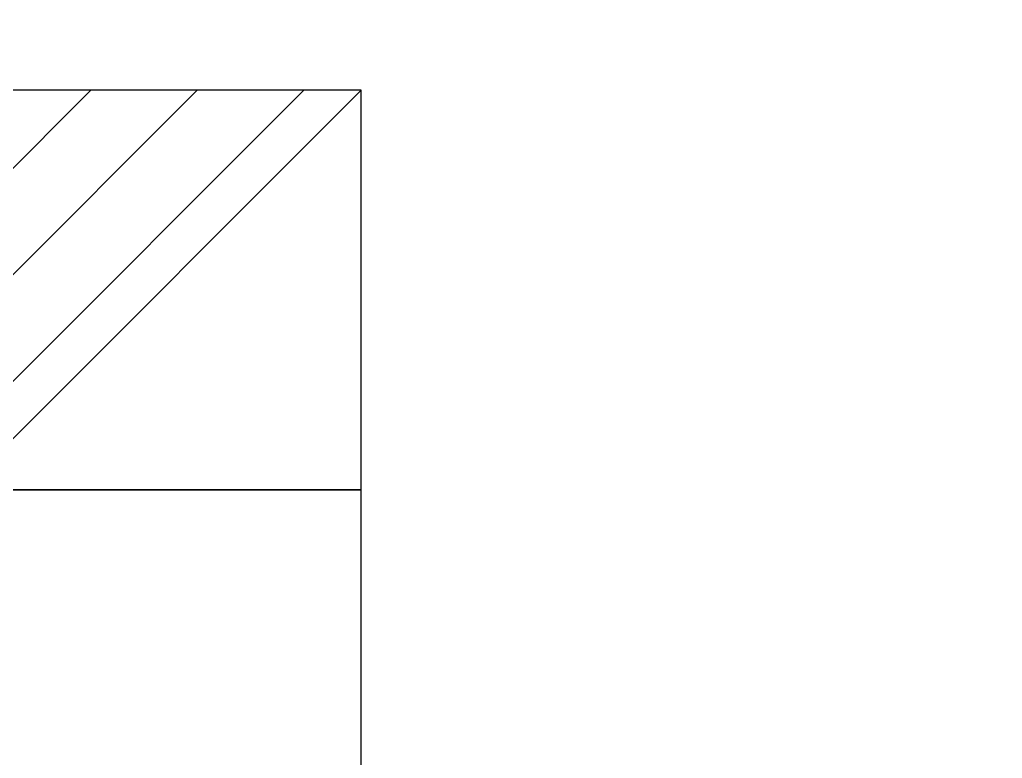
# Model space of a CAD drawing. Header units: millimetres. Extents: x -14 to 2116, y -935 to 1.
# Drawn here: x 135.7 to 266.2, y -563.7 to -465.6 of the extents above; entities that cross this region are included whole.
import ezdxf

# ---------------------------------------------------------------- set-up
doc = ezdxf.new("R2010")
doc.units = ezdxf.units.MM
doc.layers.add('IQ_200_3D', color=1, linetype='Continuous')
doc.layers.add('IQ_CON_ELECTRICITY_INT', color=7, linetype='Continuous')

# ---------------------------------------------------------------- blocks, each defined once
blk = doc.blocks.new('*X2532')
at = {"color": 0}
for p, q in [((286.774344, 2204.447934), (296.618251, 2214.291842)), ((286.774344, 2205.862148), (295.204037, 2214.291842)), ((286.774344, 2207.276361), (293.789824, 2214.291842)), ((286.774344, 2208.690575), (292.37561, 2214.291842)), ((286.774344, 2210.104788), (290.961397, 2214.291842)), ((286.774344, 2211.519002), (289.547183, 2214.291842)), ((286.774344, 2212.933216), (288.13297, 2214.291842))]:
    blk.add_line(p, q, dxfattribs=at)
blk = doc.blocks.new('electricity')
for p, q in [((2.1213, 2.1213), (-2.1213, 2.1213)), ((-2.1213, 2.1213), (-2.1213, -2.1213)), ((-2.1213, -2.1213), (2.1213, 2.1213)), ((2.1213, -2.1213), (2.1213, 2.1213)), ((-2.1213, -2.1213), (2.1213, -2.1213))]:
    blk.add_line(p, q)
at = {"extrusion": (-1, 0, 0)}
for p, q in [((0, -2.1213, 2.1213), (0, 2.1213, 2.1213)), ((0, 2.1213, -2.1213), (0, -2.1213, -2.1213)), ((0, 2.1213, 2.1213), (0, 2.1213, -2.1213)), ((0, 2.1213, -2.1213), (0, -2.1213, 2.1213)), ((0, -2.1213, -2.1213), (0, -2.1213, 2.1213))]:
    blk.add_line(p, q, dxfattribs=at)
at = {"extrusion": (0, -1, 0)}
for p, q in [((2.1213, 0, 2.1213), (-2.1213, 0, 2.1213)), ((-2.1213, 0, -2.1213), (2.1213, 0, -2.1213)), ((-2.1213, 0, 2.1213), (-2.1213, 0, -2.1213)), ((-2.1213, 0, -2.1213), (2.1213, 0, 2.1213)), ((2.1213, 0, -2.1213), (2.1213, 0, 2.1213))]:
    blk.add_line(p, q, dxfattribs=at)
at = {"xscale": 0.4000000000000909, "yscale": 0.4000000000000909, "zscale": 0.4000000000000909}
blk.add_blockref('*X2532', (-116.8311, -883.5954), dxfattribs=at)
at = {"extrusion": (-1, 0, 0), "xscale": 0.3999999999999773, "yscale": 0.3999999999999773, "zscale": 0.3999999999999773}
blk.add_blockref('*X2532', (-116.8311, -883.5954), dxfattribs=at)
at = {"extrusion": (0, -1, 0), "xscale": 0.4000000000000909, "yscale": 0.4000000000000909, "zscale": 0.4000000000000909}
blk.add_blockref('*X2532', (-116.8311, -883.5954), dxfattribs=at)

msp = doc.modelspace()

# ---------------------------------------------------------------- linework, layer by layer
at = {"layer": 'IQ_200_3D'}
for points in [[(2115, -700, 850), (0, -700, 850), (0, 0, 850), (2115, 0, 850)], [(2115, 0, 900), (0, 0, 900), (0, -700, 900), (2115, -700, 900)], [(2113, -645, 150), (2, -645, 150), (2, 0, 150), (2113, 0, 150)]]:
    msp.add_3dface(points, dxfattribs=at)

# ---------------------------------------------------------------- block references
at = {"layer": 'IQ_CON_ELECTRICITY_INT', "xscale": 25, "yscale": 25, "zscale": 25}
msp.add_blockref('electricity', (128, -528), dxfattribs=at)

doc.saveas('drawing.dxf')
